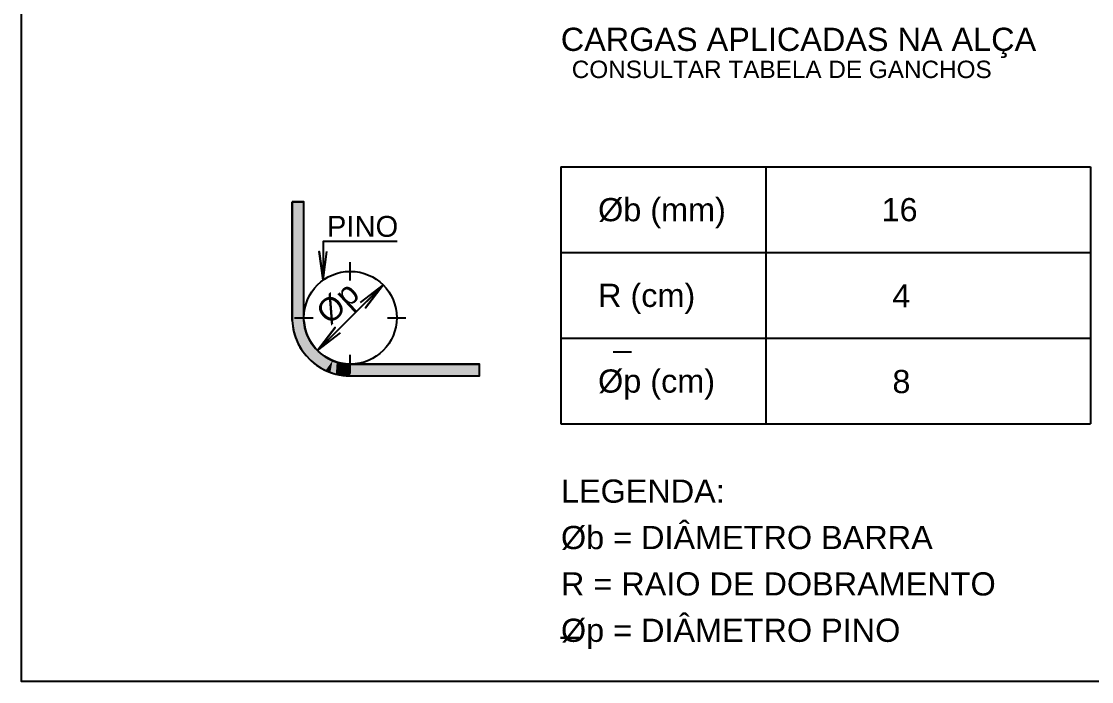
# Model space of a CAD drawing. Extents: x 0 to 5945, y 0 to 4205.
# Drawn here: x 4181.7 to 4643, y 922.7 to 1207.4 of the extents above; entities that cross this region are included whole.
import ezdxf

# ---------------------------------------------------------------- set-up
doc = ezdxf.new("R2010")
doc.units = 0
doc.header["$MEASUREMENT"] = 0
for name, color, linetype in [('MTH-220', 4, 'CONTINUOUS'), ('MTH-230', 1, 'CONTINUOUS'), ('MTH-COTAS7', 31, 'CONTINUOUS'), ('MTH-LINHA-CORTE', 5, 'CONTINUOUS'), ('MTH-SOMBRA25', 253, 'CONTINUOUS'), ('MTH-TXT', 4, 'CONTINUOUS'), ('MTH-TXT-NOTAS', 3, 'CONTINUOUS')]:
    doc.layers.add(name, color=color, linetype=linetype)
doc.styles.add('TQS_ARIAL', font='arial.ttf')

msp = doc.modelspace()

# ---------------------------------------------------------------- linework, layer by layer
at = {"layer": 'MTH-220', "linetype": 'Continuous'}
for p, q in [((4414.25953, 1144.717673), (4414.25953, 1033.858298)), ((4414.25953, 1144.717673), (4642.605557, 1144.717673)), ((4642.605557, 1144.717673), (4642.605557, 1033.858298)), ((4414.25953, 1033.858298), (4642.605557, 1033.858298))]:
    msp.add_line(p, q, dxfattribs=at)
at = {"layer": 'MTH-230', "linetype": 'Continuous'}
msp.add_lwpolyline([(4181.663973, 1690.966414), (4876.890483, 1690.966414), (4876.890483, 922.725345), (4181.663973, 922.725345), (4181.663973, 1690.966414)], dxfattribs=at)
at = {"layer": 'MTH-COTAS7', "linetype": 'Continuous'}
for points in [[(4343.638847, 1112.566748), (4311.705648, 1112.566748), (4311.705648, 1095.810527), (4310.074071, 1108.203588), (4311.705648, 1095.810527), (4313.337226, 1108.203588)], [(4337.598028, 1093.768357), (4309.313757, 1065.484086), (4316.923275, 1075.401002), (4309.313757, 1065.484086), (4319.230674, 1073.093603)], [(4330.52696, 1086.697289), (4337.598028, 1093.768357), (4329.98851, 1083.85144), (4337.598028, 1093.768357), (4327.681112, 1086.158839)]]:
    msp.add_lwpolyline(points, dxfattribs=at)
at = {"layer": 'MTH-SOMBRA25', "linetype": 'Continuous'}
msp.add_line((4303.456257, 1129.626221), (4298.376257, 1129.626221), dxfattribs=at)
msp.add_lwpolyline([(4298.376257, 1129.626221), (4298.376257, 1078.481922), (4298.845088, 1074.667308), (4299.282428, 1072.850681), (4299.83599, 1071.120917), (4301.030951, 1068.343172), (4302.396929, 1065.964572), (4304.165353, 1063.566629), (4306.375658, 1061.236198), (4308.87569, 1059.200222), (4310.899157, 1057.899942), (4312.794288, 1056.911954), (4314.858621, 1056.055252), (4317.225195, 1055.324736), (4320.193935, 1054.754708), (4321.655935, 1054.60787), (4323.456257, 1054.546221), (4379.114384, 1054.546221), (4379.114384, 1059.626221), (4323.423495, 1059.626221), (4320.642415, 1059.820525), (4317.578009, 1060.49953), (4315.825043, 1061.125855), (4312.730386, 1062.724818), (4311.111649, 1063.864925), (4309.670368, 1065.105495), (4308.643924, 1066.151642), (4307.235607, 1067.880912), (4305.855785, 1070.067164), (4304.909943, 1072.059955), (4304.571895, 1072.946612), (4303.899233, 1075.289958), (4303.693555, 1076.350638), (4303.456257, 1078.481922), (4303.456257, 1129.626221), (4298.376257, 1129.626221)], dxfattribs=at)
for points in [[(4298.376257, 1129.626221), (4298.845088, 1074.667308), (4303.456257, 1129.626221)], [(4298.376257, 1129.626221), (4298.376257, 1078.481922), (4298.845088, 1074.667308)], [(4298.845088, 1074.667308), (4299.282428, 1072.850681), (4303.456257, 1129.626221)], [(4299.282428, 1072.850681), (4299.83599, 1071.120917), (4303.456257, 1129.626221)], [(4299.83599, 1071.120917), (4301.030951, 1068.343172), (4303.456257, 1129.626221)], [(4301.030951, 1068.343172), (4302.396929, 1065.964572), (4303.456257, 1129.626221)], [(4302.396929, 1065.964572), (4303.456257, 1078.481922), (4303.456257, 1129.626221)], [(4303.456257, 1078.481922), (4302.396929, 1065.964572), (4304.165353, 1063.566629)], [(4303.693555, 1076.350638), (4303.456257, 1078.481922), (4304.165353, 1063.566629)], [(4303.899233, 1075.289958), (4303.693555, 1076.350638), (4304.165353, 1063.566629)], [(4304.571895, 1072.946612), (4303.899233, 1075.289958), (4304.165353, 1063.566629)], [(4304.571895, 1072.946612), (4304.165353, 1063.566629), (4306.375658, 1061.236198)], [(4304.909943, 1072.059955), (4304.571895, 1072.946612), (4306.375658, 1061.236198)], [(4305.855785, 1070.067164), (4304.909943, 1072.059955), (4306.375658, 1061.236198)], [(4307.235607, 1067.880912), (4305.855785, 1070.067164), (4306.375658, 1061.236198)], [(4308.87569, 1059.200222), (4307.235607, 1067.880912), (4306.375658, 1061.236198)], [(4308.87569, 1059.200222), (4308.643924, 1066.151642), (4307.235607, 1067.880912)], [(4309.670368, 1065.105495), (4308.643924, 1066.151642), (4308.87569, 1059.200222)], [(4310.899157, 1057.899942), (4309.670368, 1065.105495), (4308.87569, 1059.200222)], [(4311.111649, 1063.864925), (4309.670368, 1065.105495), (4310.899157, 1057.899942)], [(4312.794288, 1056.911954), (4311.111649, 1063.864925), (4310.899157, 1057.899942)], [(4312.730386, 1062.724818), (4311.111649, 1063.864925), (4312.794288, 1056.911954)], [(4315.825043, 1061.125855), (4312.730386, 1062.724818), (4312.794288, 1056.911954)], [(4312.794288, 1056.911954), (4314.858621, 1056.055252), (4315.825043, 1061.125855)], [(4314.858621, 1056.055252), (4317.225195, 1055.324736), (4315.825043, 1061.125855)], [(4315.825043, 1061.125855), (4317.225195, 1055.324736), (4317.578009, 1060.49953)], [(4317.225195, 1055.324736), (4320.193935, 1054.754708), (4317.578009, 1060.49953)], [(4317.578009, 1060.49953), (4320.193935, 1054.754708), (4320.642415, 1059.820525)], [(4320.193935, 1054.754708), (4321.655935, 1054.60787), (4320.642415, 1059.820525)], [(4320.642415, 1059.820525), (4321.655935, 1054.60787), (4323.423495, 1059.626221)], [(4321.655935, 1054.60787), (4323.456257, 1054.546221), (4323.423495, 1059.626221)], [(4323.423495, 1059.626221), (4323.456257, 1054.546221), (4379.114384, 1059.626221)], [(4323.456257, 1054.546221), (4379.114384, 1054.546221), (4379.114384, 1059.626221)]]:
    msp.add_solid(points, dxfattribs=at)
at = {"layer": 'MTH-TXT', "linetype": 'Continuous'}
for p, q in [((4298.376257, 1078.481922), (4298.376257, 1129.626221)), ((4298.376257, 1129.626221), (4303.456257, 1129.626221)), ((4303.456257, 1078.481922), (4303.456257, 1129.626221)), ((4323.423495, 1059.626221), (4379.114384, 1059.626221)), ((4379.114384, 1054.546221), (4379.114384, 1059.626221)), ((4323.456257, 1054.546221), (4379.114384, 1054.546221))]:
    msp.add_line(p, q, dxfattribs=at)
for centre, radius, start, end in [((4323.430193, 1079.625032), 25.08, 182.612364, 270.059547), ((4323.423495, 1079.626221), 20, 183.279967, 270)]:
    msp.add_arc(centre, radius, start, end, dxfattribs=at)
at = {"layer": 'MTH-TXT-NOTAS', "linetype": 'Continuous'}
for p, q in [((4502.525155, 1144.717673), (4502.525155, 1033.858298)), ((4414.25953, 1107.764548), (4642.605557, 1107.764548)), ((4323.456257, 1095.626221), (4323.456257, 1103.626221)), ((4299.456257, 1079.626221), (4307.456257, 1079.626221)), ((4339.455893, 1079.626221), (4347.455893, 1079.626221)), ((4414.25953, 1070.811423), (4642.605557, 1070.811423)), ((4323.456257, 1055.626221), (4323.456257, 1063.626221))]:
    msp.add_line(p, q, dxfattribs=at)
msp.add_circle((4323.455893, 1079.626221), 20, dxfattribs=at)

# ---------------------------------------------------------------- texts
at = {"layer": 'MTH-COTAS7', "linetype": 'Continuous', "style": 'TQS_ARIAL'}
msp.add_text('PINO', height=9, dxfattribs=at).set_placement((4313.376116, 1114.515757))
at = {"layer": 'MTH-LINHA-CORTE', "linetype": 'Continuous', "style": 'TQS_ARIAL'}
for s, height, p in [('CARGAS APLICADAS NA ALÇA', 10, (4414.194132, 1194.683176)), ('CONSULTAR TABELA DE GANCHOS', 7.5, (4418.915258, 1182.978404))]:
    msp.add_text(s, height=height, dxfattribs=at).set_placement(p)
at = {"layer": 'MTH-TXT-NOTAS', "linetype": 'Continuous', "style": 'TQS_ARIAL'}
for s, height, p in [('%%cb (mm)', 10, (4430.25953, 1121.24111)), ('16', 10.000002, (4552.464647, 1121.24111)), ('R (cm)', 10, (4430.25953, 1084.287985)), ('4', 10.000002, (4557.152147, 1084.073141)), ('_', 10, (4436.837655, 1067.287985)), ('%%cp (cm)', 10, (4430.25953, 1047.33486)), ('8', 10, (4557.152147, 1047.120016)), ('LEGENDA:', 10, (4414.25953, 999.858295)), ('%%cb = DIÂMETRO BARRA', 10, (4414.25953, 979.858295)), ('R = RAIO DE DOBRAMENTO', 10, (4414.25953, 959.858295)), ('%%cp = DIÂMETRO PINO', 10, (4414.25953, 939.858295)), ('_', 10, (4414.25953, 944.000839))]:
    msp.add_text(s, height=height, dxfattribs=at).set_placement(p)
msp.add_text('%%cp', height=10, rotation=43.041, dxfattribs=at).set_placement((4314.532155, 1076.120398))

doc.saveas('drawing.dxf')
